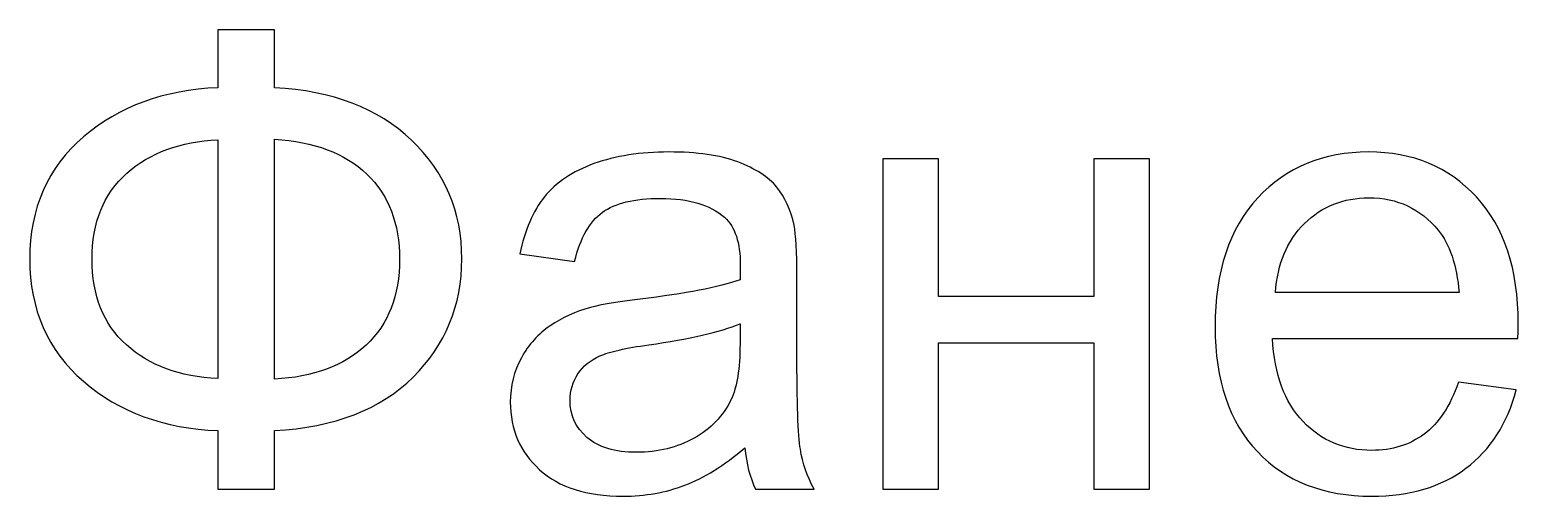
# Model space of a CAD drawing. Header units: inches. Extents: x 5.8 to 53.9, y -22.4 to 33.8.
# Drawn here: x 6.03 to 12.51, y 18.34 to 20.37 of the extents above; entities that cross this region are included whole.
import ezdxf

# ---------------------------------------------------------------- set-up
doc = ezdxf.new("R2010")
doc.units = ezdxf.units.IN
doc.header["$MEASUREMENT"] = 0
doc.layers.add('layer 1', color=7, linetype='Continuous')

msp = doc.modelspace()

# ---------------------------------------------------------------- linework, layer by layer
at = {"layer": 'layer 1', "color": 144}
for points, knots in [([(6.8497, 20.1217), (6.8497, 20.1217), (6.8497, 20.3736), (6.8497, 20.3736), (6.8497, 20.3736), (6.8497, 20.3736), (7.096, 20.3736), (7.096, 20.3736), (7.096, 20.3736), (7.096, 20.3736), (7.096, 20.1217), (7.096, 20.1217), (7.096, 20.1217), (7.3484, 20.1083), (7.5476, 20.0322), (7.6934, 19.8934), (7.6934, 19.8934), (7.8396, 19.7545), (7.9125, 19.5825), (7.9125, 19.3767), (7.9125, 19.3767), (7.9125, 19.1751), (7.842, 19.004), (7.7003, 18.8628), (7.7003, 18.8628), (7.5587, 18.7221), (7.3576, 18.6442), (7.096, 18.6299), (7.096, 18.6299), (7.096, 18.6299), (7.096, 18.3752), (7.096, 18.3752), (7.096, 18.3752), (7.096, 18.3752), (6.8497, 18.3752), (6.8497, 18.3752), (6.8497, 18.3752), (6.8497, 18.3752), (6.8497, 18.6299), (6.8497, 18.6299), (6.8497, 18.6299), (6.6154, 18.6391), (6.4202, 18.7106), (6.2643, 18.8448), (6.2643, 18.8448), (6.1084, 18.9786), (6.0304, 19.1562), (6.0304, 19.3767), (6.0304, 19.3767), (6.0304, 19.5977), (6.1084, 19.7748), (6.2639, 19.9077), (6.2639, 19.9077), (6.4193, 20.0405), (6.6144, 20.1116), (6.8497, 20.1217)], [0, 0, 0, 0, 0.066667, 0.066667, 0.066667, 0.066667, 0.133333, 0.133333, 0.133333, 0.133333, 0.2, 0.2, 0.2, 0.2, 0.266667, 0.266667, 0.266667, 0.266667, 0.333333, 0.333333, 0.333333, 0.333333, 0.4, 0.4, 0.4, 0.4, 0.466667, 0.466667, 0.466667, 0.466667, 0.533333, 0.533333, 0.533333, 0.533333, 0.6, 0.6, 0.6, 0.6, 0.666667, 0.666667, 0.666667, 0.666667, 0.733333, 0.733333, 0.733333, 0.733333, 0.8, 0.8, 0.8, 0.8, 0.866667, 0.866667, 0.866667, 0.866667, 1, 1, 1, 1]), ([(6.8497, 19.8948), (6.6864, 19.8874), (6.5545, 19.8394), (6.4535, 19.7499), (6.4535, 19.7499), (6.3524, 19.6604), (6.3017, 19.5359), (6.3017, 19.3758), (6.3017, 19.3758), (6.3017, 19.2176), (6.3515, 19.0935), (6.4511, 19.0031), (6.4511, 19.0031), (6.5508, 18.9127), (6.6836, 18.8642), (6.8497, 18.8568), (6.8497, 18.8568), (6.8497, 18.8568), (6.8497, 19.8948), (6.8497, 19.8948)], [0, 0, 0, 0, 0.166667, 0.166667, 0.166667, 0.166667, 0.333333, 0.333333, 0.333333, 0.333333, 0.5, 0.5, 0.5, 0.5, 0.666667, 0.666667, 0.666667, 0.666667, 1, 1, 1, 1]), ([(7.096, 19.8975), (7.096, 19.8975), (7.096, 18.8541), (7.096, 18.8541), (7.096, 18.8541), (7.2653, 18.8624), (7.3982, 18.9117), (7.4955, 19.0021), (7.4955, 19.0021), (7.5929, 19.0926), (7.6413, 19.2171), (7.6413, 19.3758), (7.6413, 19.3758), (7.6413, 19.5317), (7.5938, 19.6549), (7.4983, 19.7462), (7.4983, 19.7462), (7.4028, 19.8371), (7.269, 19.8874), (7.096, 19.8975)], [0, 0, 0, 0, 0.166667, 0.166667, 0.166667, 0.166667, 0.333333, 0.333333, 0.333333, 0.333333, 0.5, 0.5, 0.5, 0.5, 0.666667, 0.666667, 0.666667, 0.666667, 1, 1, 1, 1]), ([(9.1451, 18.5552), (9.0547, 18.4781), (8.9675, 18.4241), (8.884, 18.3923), (8.884, 18.3923), (8.8005, 18.3605), (8.711, 18.3448), (8.6151, 18.3448), (8.6151, 18.3448), (8.4573, 18.3448), (8.336, 18.3831), (8.2511, 18.4601), (8.2511, 18.4601), (8.1662, 18.5367), (8.1238, 18.635), (8.1238, 18.7544), (8.1238, 18.7544), (8.1238, 18.8246), (8.1399, 18.8887), (8.1718, 18.9468), (8.1718, 18.9468), (8.2041, 19.0049), (8.246, 19.051), (8.2977, 19.0861), (8.2977, 19.0861), (8.3498, 19.1212), (8.408, 19.1479), (8.473, 19.1659), (8.473, 19.1659), (8.521, 19.1784), (8.5934, 19.1904), (8.6898, 19.2024), (8.6898, 19.2024), (8.8863, 19.2254), (9.0316, 19.2536), (9.1244, 19.2858), (9.1244, 19.2858), (9.1253, 19.3191), (9.1257, 19.3403), (9.1257, 19.349), (9.1257, 19.349), (9.1257, 19.4478), (9.1027, 19.5174), (9.0565, 19.558), (9.0565, 19.558), (8.9943, 19.6129), (8.9015, 19.6401), (8.7788, 19.6401), (8.7788, 19.6401), (8.664, 19.6401), (8.5791, 19.6198), (8.5247, 19.5797), (8.5247, 19.5797), (8.4698, 19.5396), (8.4296, 19.4685), (8.4034, 19.3661), (8.4034, 19.3661), (8.4034, 19.3661), (8.1653, 19.3993), (8.1653, 19.3993), (8.1653, 19.3993), (8.187, 19.5013), (8.2225, 19.5838), (8.2723, 19.6466), (8.2723, 19.6466), (8.3222, 19.7093), (8.3941, 19.7573), (8.4882, 19.7914), (8.4882, 19.7914), (8.5819, 19.8251), (8.6912, 19.8422), (8.8148, 19.8422), (8.8148, 19.8422), (8.9375, 19.8422), (9.0376, 19.8279), (9.1147, 19.7988), (9.1147, 19.7988), (9.1912, 19.7697), (9.248, 19.7338), (9.284, 19.6899), (9.284, 19.6899), (9.3199, 19.6461), (9.3453, 19.5908), (9.3601, 19.5239), (9.3601, 19.5239), (9.3679, 19.4824), (9.3721, 19.4076), (9.3721, 19.3001), (9.3721, 19.3001), (9.3721, 19.3001), (9.3721, 18.9772), (9.3721, 18.9772), (9.3721, 18.9772), (9.3721, 18.7517), (9.3771, 18.6091), (9.3873, 18.5487), (9.3873, 18.5487), (9.397, 18.4883), (9.4173, 18.4306), (9.4468, 18.3752), (9.4468, 18.3752), (9.4468, 18.3752), (9.1922, 18.3752), (9.1922, 18.3752), (9.1922, 18.3752), (9.1677, 18.4265), (9.152, 18.4864), (9.1451, 18.5552)], [0, 0, 0, 0, 0.035714, 0.035714, 0.035714, 0.035714, 0.071429, 0.071429, 0.071429, 0.071429, 0.107143, 0.107143, 0.107143, 0.107143, 0.142857, 0.142857, 0.142857, 0.142857, 0.178571, 0.178571, 0.178571, 0.178571, 0.214286, 0.214286, 0.214286, 0.214286, 0.25, 0.25, 0.25, 0.25, 0.285714, 0.285714, 0.285714, 0.285714, 0.321429, 0.321429, 0.321429, 0.321429, 0.357143, 0.357143, 0.357143, 0.357143, 0.392857, 0.392857, 0.392857, 0.392857, 0.428571, 0.428571, 0.428571, 0.428571, 0.464286, 0.464286, 0.464286, 0.464286, 0.5, 0.5, 0.5, 0.5, 0.535714, 0.535714, 0.535714, 0.535714, 0.571429, 0.571429, 0.571429, 0.571429, 0.607143, 0.607143, 0.607143, 0.607143, 0.642857, 0.642857, 0.642857, 0.642857, 0.678571, 0.678571, 0.678571, 0.678571, 0.714286, 0.714286, 0.714286, 0.714286, 0.75, 0.75, 0.75, 0.75, 0.785714, 0.785714, 0.785714, 0.785714, 0.821429, 0.821429, 0.821429, 0.821429, 0.857143, 0.857143, 0.857143, 0.857143, 0.892857, 0.892857, 0.892857, 0.892857, 0.928571, 0.928571, 0.928571, 0.928571, 1, 1, 1, 1]), ([(12.2542, 18.8402), (12.2542, 18.8402), (12.5061, 18.807), (12.5061, 18.807), (12.5061, 18.807), (12.4669, 18.6608), (12.3936, 18.5469), (12.2865, 18.4661), (12.2865, 18.4661), (12.1795, 18.3854), (12.043, 18.3448), (11.8764, 18.3448), (11.8764, 18.3448), (11.667, 18.3448), (11.5009, 18.4094), (11.3782, 18.5385), (11.3782, 18.5385), (11.2555, 18.6672), (11.1942, 18.8485), (11.1942, 19.0815), (11.1942, 19.0815), (11.1942, 19.3223), (11.256, 19.5096), (11.3801, 19.6424), (11.3801, 19.6424), (11.5042, 19.7757), (11.6652, 19.8422), (11.8631, 19.8422), (11.8631, 19.8422), (12.0545, 19.8422), (12.2109, 19.7771), (12.3322, 19.6466), (12.3322, 19.6466), (12.4535, 19.516), (12.5144, 19.3324), (12.5144, 19.0958), (12.5144, 19.0958), (12.5144, 19.0815), (12.514, 19.0598), (12.513, 19.0312), (12.513, 19.0312), (12.513, 19.0312), (11.4433, 19.0312), (11.4433, 19.0312), (11.4433, 19.0312), (11.4525, 18.8739), (11.4968, 18.753), (11.5771, 18.6696), (11.5771, 18.6696), (11.6569, 18.5861), (11.757, 18.5441), (11.8764, 18.5441), (11.8764, 18.5441), (11.9655, 18.5441), (12.0416, 18.5676), (12.1043, 18.6147), (12.1043, 18.6147), (12.1675, 18.6617), (12.2173, 18.7369), (12.2542, 18.8402)], [0, 0, 0, 0, 0.0625, 0.0625, 0.0625, 0.0625, 0.125, 0.125, 0.125, 0.125, 0.1875, 0.1875, 0.1875, 0.1875, 0.25, 0.25, 0.25, 0.25, 0.3125, 0.3125, 0.3125, 0.3125, 0.375, 0.375, 0.375, 0.375, 0.4375, 0.4375, 0.4375, 0.4375, 0.5, 0.5, 0.5, 0.5, 0.5625, 0.5625, 0.5625, 0.5625, 0.625, 0.625, 0.625, 0.625, 0.6875, 0.6875, 0.6875, 0.6875, 0.75, 0.75, 0.75, 0.75, 0.8125, 0.8125, 0.8125, 0.8125, 0.875, 0.875, 0.875, 0.875, 1, 1, 1, 1]), ([(9.7462, 19.8117), (9.7462, 19.8117), (9.9897, 19.8117), (9.9897, 19.8117), (9.9897, 19.8117), (9.9897, 19.8117), (9.9897, 19.2139), (9.9897, 19.2139), (9.9897, 19.2139), (9.9897, 19.2139), (10.6651, 19.2139), (10.6651, 19.2139), (10.6651, 19.2139), (10.6651, 19.2139), (10.6651, 19.8117), (10.6651, 19.8117), (10.6651, 19.8117), (10.6651, 19.8117), (10.9086, 19.8117), (10.9086, 19.8117), (10.9086, 19.8117), (10.9086, 19.8117), (10.9086, 18.3752), (10.9086, 18.3752), (10.9086, 18.3752), (10.9086, 18.3752), (10.6651, 18.3752), (10.6651, 18.3752), (10.6651, 18.3752), (10.6651, 18.3752), (10.6651, 19.0118), (10.6651, 19.0118), (10.6651, 19.0118), (10.6651, 19.0118), (9.9897, 19.0118), (9.9897, 19.0118), (9.9897, 19.0118), (9.9897, 19.0118), (9.9897, 18.3752), (9.9897, 18.3752), (9.9897, 18.3752), (9.9897, 18.3752), (9.7462, 18.3752), (9.7462, 18.3752), (9.7462, 18.3752), (9.7462, 18.3752), (9.7462, 19.8117), (9.7462, 19.8117)], [0, 0, 0, 0, 0.076923, 0.076923, 0.076923, 0.076923, 0.153846, 0.153846, 0.153846, 0.153846, 0.230769, 0.230769, 0.230769, 0.230769, 0.307692, 0.307692, 0.307692, 0.307692, 0.384615, 0.384615, 0.384615, 0.384615, 0.461538, 0.461538, 0.461538, 0.461538, 0.538462, 0.538462, 0.538462, 0.538462, 0.615385, 0.615385, 0.615385, 0.615385, 0.692308, 0.692308, 0.692308, 0.692308, 0.769231, 0.769231, 0.769231, 0.769231, 0.846154, 0.846154, 0.846154, 0.846154, 1, 1, 1, 1]), ([(11.4571, 19.2305), (11.4571, 19.2305), (12.257, 19.2305), (12.257, 19.2305), (12.257, 19.2305), (12.2464, 19.3514), (12.2155, 19.4418), (12.1652, 19.5022), (12.1652, 19.5022), (12.0882, 19.5958), (11.9876, 19.6429), (11.8644, 19.6429), (11.8644, 19.6429), (11.7528, 19.6429), (11.6592, 19.6055), (11.5831, 19.5308), (11.5831, 19.5308), (11.5074, 19.4561), (11.4654, 19.356), (11.4571, 19.2305)], [0, 0, 0, 0, 0.166667, 0.166667, 0.166667, 0.166667, 0.333333, 0.333333, 0.333333, 0.333333, 0.5, 0.5, 0.5, 0.5, 0.666667, 0.666667, 0.666667, 0.666667, 1, 1, 1, 1]), ([(9.1257, 19.0949), (9.0372, 19.0589), (8.9043, 19.0284), (8.7272, 19.0035), (8.7272, 19.0035), (8.6266, 18.9892), (8.5556, 18.9731), (8.5141, 18.9551), (8.5141, 18.9551), (8.4725, 18.9371), (8.4407, 18.9108), (8.4181, 18.8767), (8.4181, 18.8767), (8.3955, 18.8421), (8.384, 18.8038), (8.384, 18.7614), (8.384, 18.7614), (8.384, 18.6972), (8.4084, 18.6433), (8.4578, 18.6004), (8.4578, 18.6004), (8.5071, 18.5575), (8.5791, 18.5358), (8.6737, 18.5358), (8.6737, 18.5358), (8.7673, 18.5358), (8.8508, 18.5561), (8.9242, 18.5971), (8.9242, 18.5971), (8.997, 18.6377), (9.051, 18.6935), (9.0851, 18.7641), (9.0851, 18.7641), (9.1114, 18.819), (9.1244, 18.8997), (9.1244, 19.0063), (9.1244, 19.0063), (9.1244, 19.0063), (9.1257, 19.0949), (9.1257, 19.0949)], [0, 0, 0, 0, 0.090909, 0.090909, 0.090909, 0.090909, 0.181818, 0.181818, 0.181818, 0.181818, 0.272727, 0.272727, 0.272727, 0.272727, 0.363636, 0.363636, 0.363636, 0.363636, 0.454545, 0.454545, 0.454545, 0.454545, 0.545455, 0.545455, 0.545455, 0.545455, 0.636364, 0.636364, 0.636364, 0.636364, 0.727273, 0.727273, 0.727273, 0.727273, 0.818182, 0.818182, 0.818182, 0.818182, 1, 1, 1, 1])]:
    msp.add_open_spline(points, degree=3, knots=knots, dxfattribs=at)
at = {"layer": 'layer 1', "color": 144, "lineweight": 9}
for points, knots in [([(6.8497, 20.1217), (6.8497, 20.1217), (6.8497, 20.3736), (6.8497, 20.3736), (6.8497, 20.3736), (6.8497, 20.3736), (7.096, 20.3736), (7.096, 20.3736), (7.096, 20.3736), (7.096, 20.3736), (7.096, 20.1217), (7.096, 20.1217), (7.096, 20.1217), (7.3484, 20.1083), (7.5476, 20.0322), (7.6934, 19.8934), (7.6934, 19.8934), (7.8396, 19.7545), (7.9125, 19.5825), (7.9125, 19.3767), (7.9125, 19.3767), (7.9125, 19.1751), (7.842, 19.004), (7.7003, 18.8628), (7.7003, 18.8628), (7.5587, 18.7221), (7.3576, 18.6442), (7.096, 18.6299), (7.096, 18.6299), (7.096, 18.6299), (7.096, 18.3752), (7.096, 18.3752), (7.096, 18.3752), (7.096, 18.3752), (6.8497, 18.3752), (6.8497, 18.3752), (6.8497, 18.3752), (6.8497, 18.3752), (6.8497, 18.6299), (6.8497, 18.6299), (6.8497, 18.6299), (6.6154, 18.6391), (6.4202, 18.7106), (6.2643, 18.8448), (6.2643, 18.8448), (6.1084, 18.9786), (6.0304, 19.1562), (6.0304, 19.3767), (6.0304, 19.3767), (6.0304, 19.5977), (6.1084, 19.7748), (6.2639, 19.9077), (6.2639, 19.9077), (6.4193, 20.0405), (6.6144, 20.1116), (6.8497, 20.1217)], [0, 0, 0, 0, 0.066667, 0.066667, 0.066667, 0.066667, 0.133333, 0.133333, 0.133333, 0.133333, 0.2, 0.2, 0.2, 0.2, 0.266667, 0.266667, 0.266667, 0.266667, 0.333333, 0.333333, 0.333333, 0.333333, 0.4, 0.4, 0.4, 0.4, 0.466667, 0.466667, 0.466667, 0.466667, 0.533333, 0.533333, 0.533333, 0.533333, 0.6, 0.6, 0.6, 0.6, 0.666667, 0.666667, 0.666667, 0.666667, 0.733333, 0.733333, 0.733333, 0.733333, 0.8, 0.8, 0.8, 0.8, 0.866667, 0.866667, 0.866667, 0.866667, 1, 1, 1, 1]), ([(6.8497, 19.8948), (6.6864, 19.8874), (6.5545, 19.8394), (6.4535, 19.7499), (6.4535, 19.7499), (6.3524, 19.6604), (6.3017, 19.5359), (6.3017, 19.3758), (6.3017, 19.3758), (6.3017, 19.2176), (6.3515, 19.0935), (6.4511, 19.0031), (6.4511, 19.0031), (6.5508, 18.9127), (6.6836, 18.8642), (6.8497, 18.8568), (6.8497, 18.8568), (6.8497, 18.8568), (6.8497, 19.8948), (6.8497, 19.8948)], [0, 0, 0, 0, 0.166667, 0.166667, 0.166667, 0.166667, 0.333333, 0.333333, 0.333333, 0.333333, 0.5, 0.5, 0.5, 0.5, 0.666667, 0.666667, 0.666667, 0.666667, 1, 1, 1, 1]), ([(7.096, 19.8975), (7.096, 19.8975), (7.096, 18.8541), (7.096, 18.8541), (7.096, 18.8541), (7.2653, 18.8624), (7.3982, 18.9117), (7.4955, 19.0021), (7.4955, 19.0021), (7.5929, 19.0926), (7.6413, 19.2171), (7.6413, 19.3758), (7.6413, 19.3758), (7.6413, 19.5317), (7.5938, 19.6549), (7.4983, 19.7462), (7.4983, 19.7462), (7.4028, 19.8371), (7.269, 19.8874), (7.096, 19.8975)], [0, 0, 0, 0, 0.166667, 0.166667, 0.166667, 0.166667, 0.333333, 0.333333, 0.333333, 0.333333, 0.5, 0.5, 0.5, 0.5, 0.666667, 0.666667, 0.666667, 0.666667, 1, 1, 1, 1]), ([(9.1451, 18.5552), (9.0547, 18.4781), (8.9675, 18.4241), (8.884, 18.3923), (8.884, 18.3923), (8.8005, 18.3605), (8.711, 18.3448), (8.6151, 18.3448), (8.6151, 18.3448), (8.4573, 18.3448), (8.336, 18.3831), (8.2511, 18.4601), (8.2511, 18.4601), (8.1662, 18.5367), (8.1238, 18.635), (8.1238, 18.7544), (8.1238, 18.7544), (8.1238, 18.8246), (8.1399, 18.8887), (8.1718, 18.9468), (8.1718, 18.9468), (8.2041, 19.0049), (8.246, 19.051), (8.2977, 19.0861), (8.2977, 19.0861), (8.3498, 19.1212), (8.408, 19.1479), (8.473, 19.1659), (8.473, 19.1659), (8.521, 19.1784), (8.5934, 19.1904), (8.6898, 19.2024), (8.6898, 19.2024), (8.8863, 19.2254), (9.0316, 19.2536), (9.1244, 19.2858), (9.1244, 19.2858), (9.1253, 19.3191), (9.1257, 19.3403), (9.1257, 19.349), (9.1257, 19.349), (9.1257, 19.4478), (9.1027, 19.5174), (9.0565, 19.558), (9.0565, 19.558), (8.9943, 19.6129), (8.9015, 19.6401), (8.7788, 19.6401), (8.7788, 19.6401), (8.664, 19.6401), (8.5791, 19.6198), (8.5247, 19.5797), (8.5247, 19.5797), (8.4698, 19.5396), (8.4296, 19.4685), (8.4034, 19.3661), (8.4034, 19.3661), (8.4034, 19.3661), (8.1653, 19.3993), (8.1653, 19.3993), (8.1653, 19.3993), (8.187, 19.5013), (8.2225, 19.5838), (8.2723, 19.6466), (8.2723, 19.6466), (8.3222, 19.7093), (8.3941, 19.7573), (8.4882, 19.7914), (8.4882, 19.7914), (8.5819, 19.8251), (8.6912, 19.8422), (8.8148, 19.8422), (8.8148, 19.8422), (8.9375, 19.8422), (9.0376, 19.8279), (9.1147, 19.7988), (9.1147, 19.7988), (9.1912, 19.7697), (9.248, 19.7338), (9.284, 19.6899), (9.284, 19.6899), (9.3199, 19.6461), (9.3453, 19.5908), (9.3601, 19.5239), (9.3601, 19.5239), (9.3679, 19.4824), (9.3721, 19.4076), (9.3721, 19.3001), (9.3721, 19.3001), (9.3721, 19.3001), (9.3721, 18.9772), (9.3721, 18.9772), (9.3721, 18.9772), (9.3721, 18.7517), (9.3771, 18.6091), (9.3873, 18.5487), (9.3873, 18.5487), (9.397, 18.4883), (9.4173, 18.4306), (9.4468, 18.3752), (9.4468, 18.3752), (9.4468, 18.3752), (9.1922, 18.3752), (9.1922, 18.3752), (9.1922, 18.3752), (9.1677, 18.4265), (9.152, 18.4864), (9.1451, 18.5552)], [0, 0, 0, 0, 0.035714, 0.035714, 0.035714, 0.035714, 0.071429, 0.071429, 0.071429, 0.071429, 0.107143, 0.107143, 0.107143, 0.107143, 0.142857, 0.142857, 0.142857, 0.142857, 0.178571, 0.178571, 0.178571, 0.178571, 0.214286, 0.214286, 0.214286, 0.214286, 0.25, 0.25, 0.25, 0.25, 0.285714, 0.285714, 0.285714, 0.285714, 0.321429, 0.321429, 0.321429, 0.321429, 0.357143, 0.357143, 0.357143, 0.357143, 0.392857, 0.392857, 0.392857, 0.392857, 0.428571, 0.428571, 0.428571, 0.428571, 0.464286, 0.464286, 0.464286, 0.464286, 0.5, 0.5, 0.5, 0.5, 0.535714, 0.535714, 0.535714, 0.535714, 0.571429, 0.571429, 0.571429, 0.571429, 0.607143, 0.607143, 0.607143, 0.607143, 0.642857, 0.642857, 0.642857, 0.642857, 0.678571, 0.678571, 0.678571, 0.678571, 0.714286, 0.714286, 0.714286, 0.714286, 0.75, 0.75, 0.75, 0.75, 0.785714, 0.785714, 0.785714, 0.785714, 0.821429, 0.821429, 0.821429, 0.821429, 0.857143, 0.857143, 0.857143, 0.857143, 0.892857, 0.892857, 0.892857, 0.892857, 0.928571, 0.928571, 0.928571, 0.928571, 1, 1, 1, 1]), ([(12.2542, 18.8402), (12.2542, 18.8402), (12.5061, 18.807), (12.5061, 18.807), (12.5061, 18.807), (12.4669, 18.6608), (12.3936, 18.5469), (12.2865, 18.4661), (12.2865, 18.4661), (12.1795, 18.3854), (12.043, 18.3448), (11.8764, 18.3448), (11.8764, 18.3448), (11.667, 18.3448), (11.5009, 18.4094), (11.3782, 18.5385), (11.3782, 18.5385), (11.2555, 18.6672), (11.1942, 18.8485), (11.1942, 19.0815), (11.1942, 19.0815), (11.1942, 19.3223), (11.256, 19.5096), (11.3801, 19.6424), (11.3801, 19.6424), (11.5042, 19.7757), (11.6652, 19.8422), (11.8631, 19.8422), (11.8631, 19.8422), (12.0545, 19.8422), (12.2109, 19.7771), (12.3322, 19.6466), (12.3322, 19.6466), (12.4535, 19.516), (12.5144, 19.3324), (12.5144, 19.0958), (12.5144, 19.0958), (12.5144, 19.0815), (12.514, 19.0598), (12.513, 19.0312), (12.513, 19.0312), (12.513, 19.0312), (11.4433, 19.0312), (11.4433, 19.0312), (11.4433, 19.0312), (11.4525, 18.8739), (11.4968, 18.753), (11.5771, 18.6696), (11.5771, 18.6696), (11.6569, 18.5861), (11.757, 18.5441), (11.8764, 18.5441), (11.8764, 18.5441), (11.9655, 18.5441), (12.0416, 18.5676), (12.1043, 18.6147), (12.1043, 18.6147), (12.1675, 18.6617), (12.2173, 18.7369), (12.2542, 18.8402)], [0, 0, 0, 0, 0.0625, 0.0625, 0.0625, 0.0625, 0.125, 0.125, 0.125, 0.125, 0.1875, 0.1875, 0.1875, 0.1875, 0.25, 0.25, 0.25, 0.25, 0.3125, 0.3125, 0.3125, 0.3125, 0.375, 0.375, 0.375, 0.375, 0.4375, 0.4375, 0.4375, 0.4375, 0.5, 0.5, 0.5, 0.5, 0.5625, 0.5625, 0.5625, 0.5625, 0.625, 0.625, 0.625, 0.625, 0.6875, 0.6875, 0.6875, 0.6875, 0.75, 0.75, 0.75, 0.75, 0.8125, 0.8125, 0.8125, 0.8125, 0.875, 0.875, 0.875, 0.875, 1, 1, 1, 1]), ([(9.7462, 19.8117), (9.7462, 19.8117), (9.9897, 19.8117), (9.9897, 19.8117), (9.9897, 19.8117), (9.9897, 19.8117), (9.9897, 19.2139), (9.9897, 19.2139), (9.9897, 19.2139), (9.9897, 19.2139), (10.6651, 19.2139), (10.6651, 19.2139), (10.6651, 19.2139), (10.6651, 19.2139), (10.6651, 19.8117), (10.6651, 19.8117), (10.6651, 19.8117), (10.6651, 19.8117), (10.9086, 19.8117), (10.9086, 19.8117), (10.9086, 19.8117), (10.9086, 19.8117), (10.9086, 18.3752), (10.9086, 18.3752), (10.9086, 18.3752), (10.9086, 18.3752), (10.6651, 18.3752), (10.6651, 18.3752), (10.6651, 18.3752), (10.6651, 18.3752), (10.6651, 19.0118), (10.6651, 19.0118), (10.6651, 19.0118), (10.6651, 19.0118), (9.9897, 19.0118), (9.9897, 19.0118), (9.9897, 19.0118), (9.9897, 19.0118), (9.9897, 18.3752), (9.9897, 18.3752), (9.9897, 18.3752), (9.9897, 18.3752), (9.7462, 18.3752), (9.7462, 18.3752), (9.7462, 18.3752), (9.7462, 18.3752), (9.7462, 19.8117), (9.7462, 19.8117)], [0, 0, 0, 0, 0.076923, 0.076923, 0.076923, 0.076923, 0.153846, 0.153846, 0.153846, 0.153846, 0.230769, 0.230769, 0.230769, 0.230769, 0.307692, 0.307692, 0.307692, 0.307692, 0.384615, 0.384615, 0.384615, 0.384615, 0.461538, 0.461538, 0.461538, 0.461538, 0.538462, 0.538462, 0.538462, 0.538462, 0.615385, 0.615385, 0.615385, 0.615385, 0.692308, 0.692308, 0.692308, 0.692308, 0.769231, 0.769231, 0.769231, 0.769231, 0.846154, 0.846154, 0.846154, 0.846154, 1, 1, 1, 1]), ([(11.4571, 19.2305), (11.4571, 19.2305), (12.257, 19.2305), (12.257, 19.2305), (12.257, 19.2305), (12.2464, 19.3514), (12.2155, 19.4418), (12.1652, 19.5022), (12.1652, 19.5022), (12.0882, 19.5958), (11.9876, 19.6429), (11.8644, 19.6429), (11.8644, 19.6429), (11.7528, 19.6429), (11.6592, 19.6055), (11.5831, 19.5308), (11.5831, 19.5308), (11.5074, 19.4561), (11.4654, 19.356), (11.4571, 19.2305)], [0, 0, 0, 0, 0.166667, 0.166667, 0.166667, 0.166667, 0.333333, 0.333333, 0.333333, 0.333333, 0.5, 0.5, 0.5, 0.5, 0.666667, 0.666667, 0.666667, 0.666667, 1, 1, 1, 1]), ([(9.1257, 19.0949), (9.0372, 19.0589), (8.9043, 19.0284), (8.7272, 19.0035), (8.7272, 19.0035), (8.6266, 18.9892), (8.5556, 18.9731), (8.5141, 18.9551), (8.5141, 18.9551), (8.4725, 18.9371), (8.4407, 18.9108), (8.4181, 18.8767), (8.4181, 18.8767), (8.3955, 18.8421), (8.384, 18.8038), (8.384, 18.7614), (8.384, 18.7614), (8.384, 18.6972), (8.4084, 18.6433), (8.4578, 18.6004), (8.4578, 18.6004), (8.5071, 18.5575), (8.5791, 18.5358), (8.6737, 18.5358), (8.6737, 18.5358), (8.7673, 18.5358), (8.8508, 18.5561), (8.9242, 18.5971), (8.9242, 18.5971), (8.997, 18.6377), (9.051, 18.6935), (9.0851, 18.7641), (9.0851, 18.7641), (9.1114, 18.819), (9.1244, 18.8997), (9.1244, 19.0063), (9.1244, 19.0063), (9.1244, 19.0063), (9.1257, 19.0949), (9.1257, 19.0949)], [0, 0, 0, 0, 0.090909, 0.090909, 0.090909, 0.090909, 0.181818, 0.181818, 0.181818, 0.181818, 0.272727, 0.272727, 0.272727, 0.272727, 0.363636, 0.363636, 0.363636, 0.363636, 0.454545, 0.454545, 0.454545, 0.454545, 0.545455, 0.545455, 0.545455, 0.545455, 0.636364, 0.636364, 0.636364, 0.636364, 0.727273, 0.727273, 0.727273, 0.727273, 0.818182, 0.818182, 0.818182, 0.818182, 1, 1, 1, 1])]:
    msp.add_open_spline(points, degree=3, knots=knots, dxfattribs=at)

doc.saveas('drawing.dxf')
